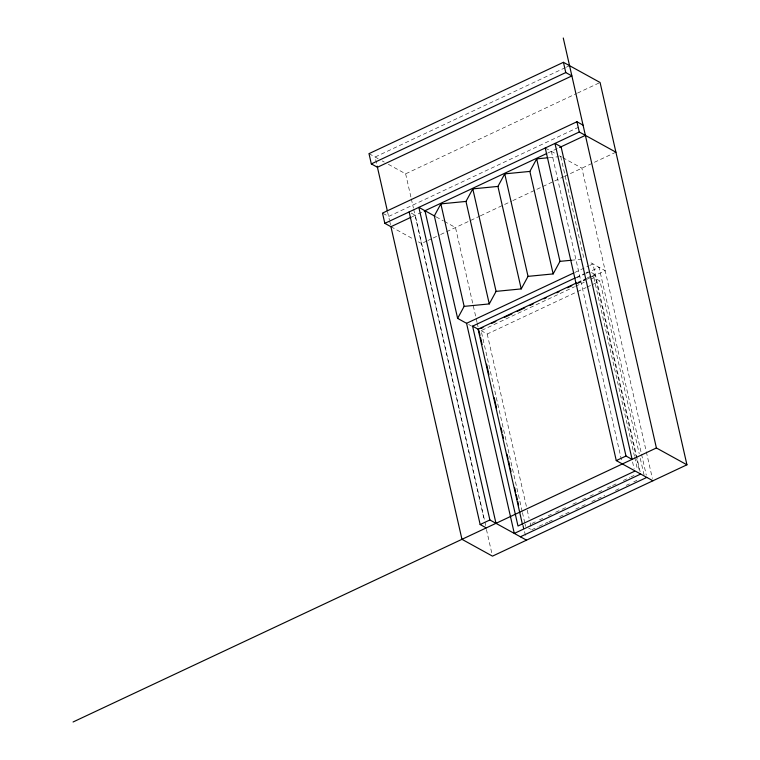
<?xml version="1.0" encoding="UTF-8"?>
<svg xmlns="http://www.w3.org/2000/svg" width="760" height="760" viewBox="0 0 760 760"><rect width="100%" height="100%" fill="white"/><g stroke="black" fill="none" stroke-linecap="round" stroke-linejoin="round"><path stroke-width="0.57" stroke-dasharray="3.8 2.85" d="M565.25 67.688L375.098 157.016L377.435 167.266M566.323 67.184L569.544 65.673M388.331 164.302L405.631 173.831L576.441 93.594M577.514 93.09L599.003 82.992M578.759 127.139L388.607 216.457L382.498 213.094M412.205 216.723L423.016 211.641M547.779 153.035L558.524 147.982M426.835 241.005L421.467 243.523L418.409 241.841M427.842 240.53L432.202 238.478M433.162 238.032L439.536 235.039M440.601 234.536L480.13 215.973M480.548 215.773L511.708 201.134M512.781 200.63L554.031 181.25M554.677 180.956L563.673 176.728M564.347 176.405L615.913 152.19M574.75 272.488L588.677 265.952M589.741 265.449L592.961 263.938L640.775 474.572M576.413 277.381L584.981 273.363M586.045 272.859L588.192 271.852M576.564 277.865L585.133 273.847M586.207 273.344L599.061 267.301L641.288 453.169M577.628 282.416L586.188 278.397M587.261 277.894L594.757 274.37L636.49 458.061M577.172 283.262L588.943 277.723M590.017 277.229L595.365 274.712L591.299 272.469M577.315 283.746L585.884 279.718M586.957 279.224L591.242 277.21M592.315 276.706L605.169 270.665L589.047 261.782M522.186 511.442L481.108 330.647L574.55 286.757M575.624 286.254L584.221 282.216M590.663 279.186L593.883 277.675L599.991 281.038L639.236 453.767M481.108 330.647L487.217 334.01L576.365 292.135M577.438 291.631L586.026 287.594M587.1 287.09L599.991 281.038M532.028 523.393L535.249 521.873M539.543 519.859L542.773 518.339M548.14 515.822L551.361 514.311M555.655 512.288L561.032 509.77M562.106 509.257L567.473 506.739M572.841 504.212L577.144 502.198M582.511 499.671L585.732 498.161M590.026 496.147L593.256 494.627M598.623 492.109L601.844 490.589M607.211 488.072L611.515 486.048M612.588 485.545L617.956 483.027M623.323 480.5L629.774 477.47M630.847 476.966L634.068 475.456M531.686 529.777L538.137 526.756M539.211 526.243L547.798 522.215M548.872 521.702L554.249 519.184M559.616 516.658L570.361 511.613M575.728 509.095L586.464 504.051M591.841 501.524L604.732 495.472M615.467 490.428L620.834 487.901M626.211 485.374L629.432 483.863M633.726 481.849L636.947 480.329M549.281 157.633L558.438 156.74M571.415 260.243L581.723 259.236M545.253 147.991L555.427 153.596M559.493 155.838L561.526 156.959M562.742 157.624L581.885 168.169L646.086 450.765M368.999 153.653L378.157 158.697M382.223 160.939L384.256 162.06M436.154 216.894L443.403 220.884M444.296 221.379L455.497 227.544L477.061 322.487M411.169 213.047L415.245 215.289L484.69 520.952M390.934 226.708L413.326 239.039M468.606 324.434L471.656 326.116M528.637 528.096L530.67 529.216M646.332 451.829L652.384 478.467M641.554 454.328L646.275 475.104M640.281 458.375L644.204 475.646M636.747 459.22L639.635 471.931M593.883 277.675L634.438 456.161M634.704 457.32L637.583 469.984M632.567 461.966L634.144 468.901M560.728 156.512L584.012 259.008M551.351 151.354L621.851 461.643M487.217 334.01L526.984 509.048M527.24 510.207L529.074 518.263M530.119 522.87L530.908 526.328M522.443 512.601L524.799 522.966M525.065 524.115L525.587 526.414M477.204 323.123L478.116 327.113M523.098 525.103L525.986 537.842M522.709 525.578L523.497 529.045M484.947 522.111L485.735 525.587M405.631 173.831L411.084 197.828M411.34 198.968L413.421 208.107M413.677 209.247L484.329 520.239M486.438 529.501L491.957 553.822M387.562 211.859L389.386 219.877M389.642 220.998L390.678 225.568"/><path stroke-width="1.14" d="M548.131 157.748L536.683 158.868L529.872 171.418L504.744 173.869L497.923 186.418L472.796 188.879L465.984 201.428L440.857 203.889L434.33 215.887L457.624 318.383L466.688 323.38M457.624 318.383L464.141 306.375L440.857 203.889M464.141 306.375L489.269 303.924L496.081 291.374L472.796 188.879M496.081 291.374L521.217 288.914L528.029 276.365L504.744 173.869M528.029 276.365L553.156 273.913L559.977 261.364L536.683 158.868M563.445 62.31L368.999 153.653L371.327 163.903L377.435 167.266L571.881 75.924L565.772 72.561L563.445 62.31L600.077 82.488L686.936 464.797L492.489 556.139L461.956 539.315L390.934 226.708L384.835 223.345L382.498 213.094L576.944 121.752L583.053 125.124M371.327 163.903L565.772 72.561M384.835 223.345L579.281 132.002L615.913 152.19M390.934 226.708L411.141 217.218M424.241 211.071L546.706 153.539M559.597 147.478L585.38 135.365M573.677 272.992L466.564 323.313L514.302 533.425L640.689 474.05M634.667 471.209L517.997 526.015L472.596 326.154L575.348 277.885M576.555 282.919L478.087 329.175L522.443 524.419M480.842 328.51L482.98 327.503M491.539 323.484L495.824 321.47M504.383 317.452L511.879 313.927M517.227 311.41L524.723 307.895M530.072 305.377L533.283 303.876M543.989 298.841L546.126 297.834M556.833 292.809L558.971 291.802M567.539 287.784L571.814 285.769M409.137 211.926L480.159 524.533L489.886 519.973L526.519 540.151M545.253 147.991L616.274 460.598L625.993 456.028L632.101 459.391L561.079 146.784L554.971 143.421L625.993 456.028M73.064 722L656.403 447.972L686.936 464.797M520.41 536.788L646.798 477.413M559.977 261.364L571.415 260.243M435.138 216.334L418.855 207.366L489.886 519.973M472.596 326.154L478.695 329.517M616.274 460.598L652.906 480.776M480.159 524.533L486.267 527.896M563.264 38L656.403 447.972M576.944 121.752L579.281 132.002M529.872 171.418L553.156 273.913M497.923 186.418L521.217 288.914M465.984 201.428L489.269 303.924M478.962 330.666L480.006 335.293M480.538 337.601L482.106 344.536M486.571 364.173L488.936 374.575M494.181 397.68L496.546 408.072M501.011 427.719L502.056 432.335M502.578 434.644L503.367 438.111M507.043 454.29L508.098 458.907M508.62 461.215L509.666 465.842M510.197 468.151L510.986 471.618M514.653 487.787L515.707 492.413M516.23 494.722L517.284 499.339M517.807 501.647L518.596 505.115M424.963 210.729L495.986 523.336M377.178 166.155L387.305 210.71"/></g></svg>
